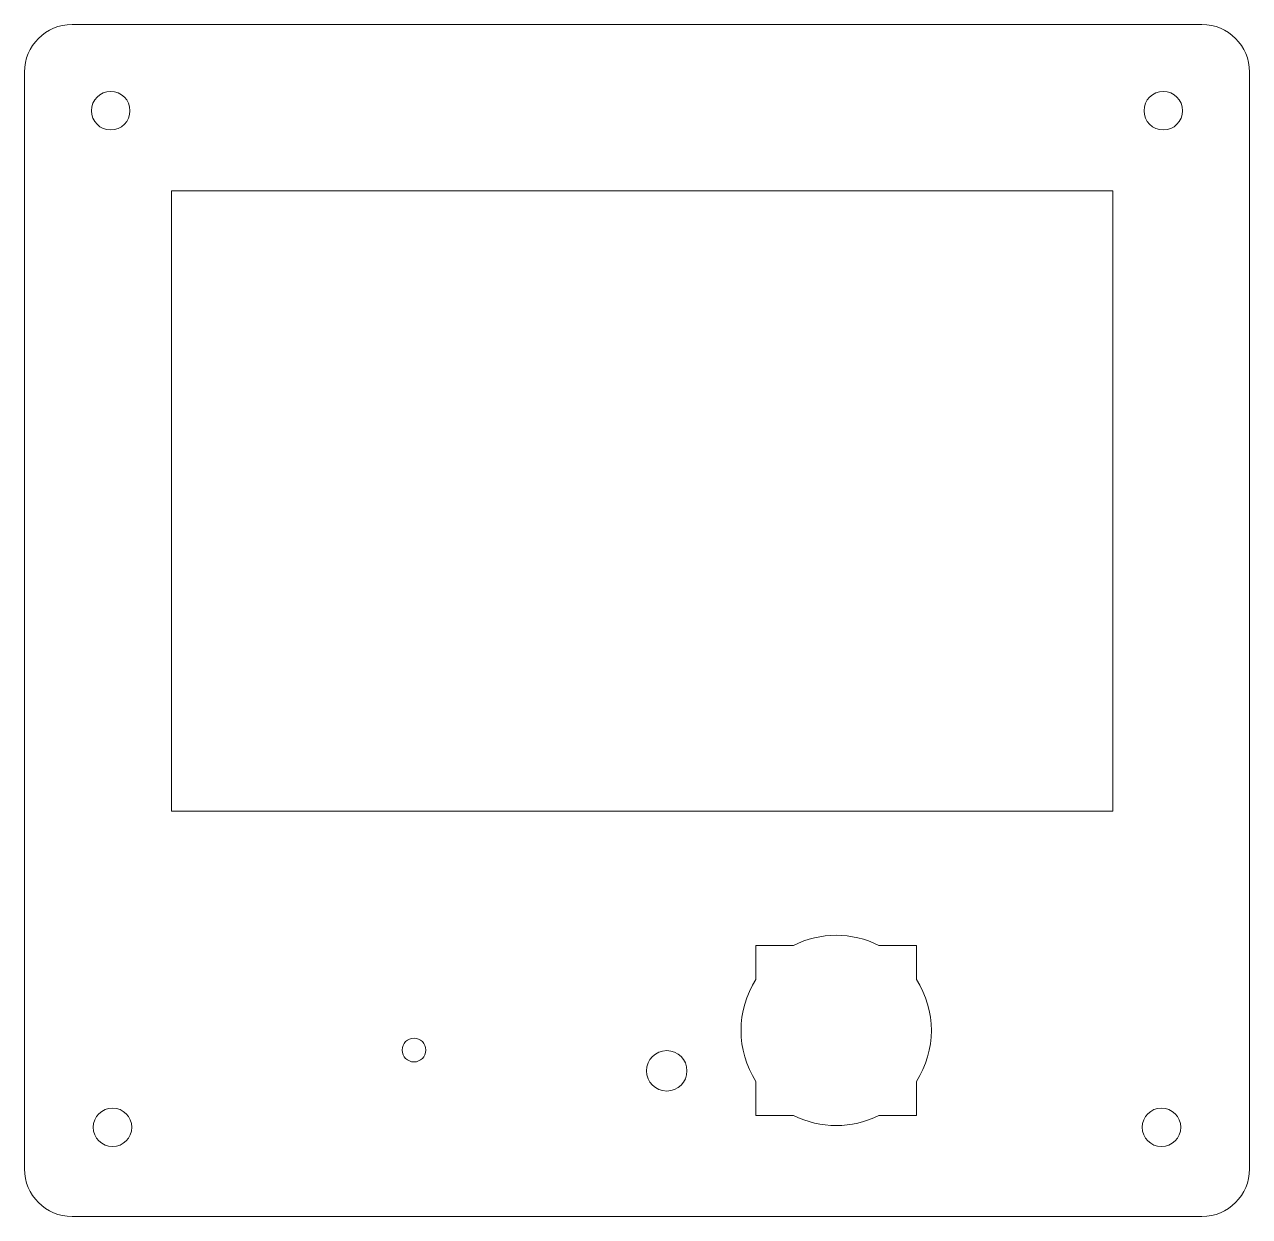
# Model space of a CAD drawing. Header units: millimetres. Extents: x -5 to 98, y -5 to 95.
import ezdxf

# ---------------------------------------------------------------- set-up
doc = ezdxf.new("R2010")
doc.units = ezdxf.units.MM

msp = doc.modelspace()

# ---------------------------------------------------------------- linework, layer by layer
at = {"color": 7, "linetype": 'Continuous', "lineweight": 15}
for p, q in [((94, 95.25), (-1, 95.25)), ((-5, 91.25), (-5, -1)), ((98, -1), (98, 91.25)), ((7.35, 81.25), (7.35, 29.1)), ((86.5, 81.25), (7.35, 81.25)), ((86.5, 29.1), (86.5, 81.25)), ((7.35, 29.1), (86.5, 29.1)), ((56.5, 17.8), (56.5, 14.94)), ((59.66, 17.8), (56.5, 17.8)), ((70, 17.8), (66.84, 17.8)), ((70, 14.94), (70, 17.8)), ((56.5, 6.36), (56.5, 3.5)), ((70, 3.5), (70, 6.36)), ((56.5, 3.5), (59.66, 3.5)), ((66.84, 3.5), (70, 3.5)), ((-1, -5), (94, -5))]:
    msp.add_line(p, q, dxfattribs=at)
for centre, radius in [((2.25, 88), 1.62), ((90.75, 88), 1.62), ((27.75, 9), 1), ((49, 7.25), 1.7), ((2.4, 2.5), 1.62), ((90.6, 2.5), 1.62)]:
    msp.add_circle(centre, radius, dxfattribs=at)
for centre, radius, start, end in [((-1, 91.25), 4, 90, 180), ((94, 91.25), 4, 0, 90), ((63.25, 10.65), 8, 63.3483, 116.6517), ((63.25, 10.65), 8, 147.5383, 212.4617), ((63.25, 10.65), 8, 327.5383, 32.4617), ((63.25, 10.65), 8, 243.3483, 296.6517), ((-1, -1), 4, 180, 270), ((94, -1), 4, 270, 0)]:
    msp.add_arc(centre, radius, start, end, dxfattribs=at)

doc.saveas('drawing.dxf')
